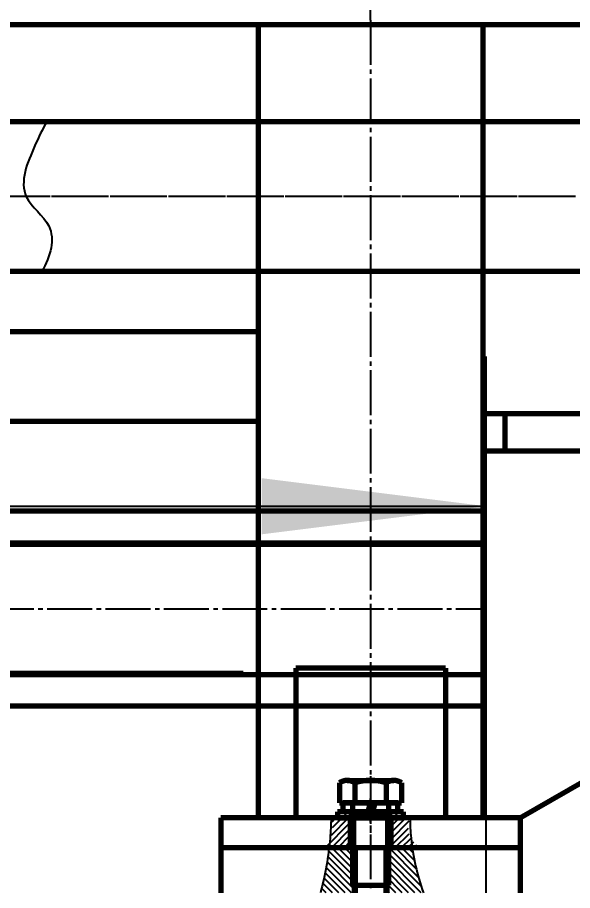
# Model space of a CAD drawing. Header units: millimetres. Extents: x -14850 to 14850, y -10500 to 10500.
# Drawn here: x 8697 to 9068, y 3728 to 4311 of the extents above; entities that cross this region are included whole.
import ezdxf

# ---------------------------------------------------------------- set-up
doc = ezdxf.new("R2010")
doc.units = ezdxf.units.MM
doc.linetypes.add('EB_DASH', pattern=[6, 3, -3])
doc.linetypes.add('EB_DASHDOT', pattern=[39, 30, -3, 3, -3])
for name, color, linetype, lineweight in [('CAXA0', 7, 'Continuous', 70), ('CAXA1', 1, 'EB_DASHDOT', 25), ('CAXA2', 6, 'EB_DASH', 25), ('CAXA3', 7, 'Continuous', 25), ('CAXA4', 3, 'Continuous', 25), ('CAXA5', 4, 'Continuous', 25)]:
    doc.layers.add(name, color=color, linetype=linetype, lineweight=lineweight)
doc.styles.add('标准', font='', dxfattribs={"width": 0.667})
doc.styles.get('标准').set_extended_font_data('NSimSun')
doc.dimstyles.new('标准', dxfattribs={"dimscale": 50, "dimtxt": 3.5, "dimasz": 3, "dimexe": 2, "dimexo": 0, "dimtad": 1, "dimdec": 1, "dimzin": 12, "dimdsep": 46, "dimtxsty": '标准', "dimcen": 0, "dimdle": 4, "dimaunit": 1, "dimazin": 2, "dimtfac": 1, "dimtdec": 3, "dimtmove": 0, "dimatfit": 3, "dimfxl": 0, "dimtolj": 1, "dimtzin": 0, "dimarcsym": 0})

# ---------------------------------------------------------------- blocks, each defined once
blk = doc.blocks.new('*D507')
at = {"layer": 'CAXA4', "linetype": 'Continuous', "lineweight": 25}
for points in [[(7510.69, 3984.87), (7660.69, 3966.12), (7660.69, 4003.62)], [(9010.69, 3984.87), (8860.69, 3966.12), (8860.69, 4003.62)]]:
    blk.add_hatch(color=0, dxfattribs=at).paths.add_polyline_path(points, flags=0)
at = {"layer": 'CAXA4', "color": 0, "linetype": 'Continuous', "lineweight": 25}
for p, q in [((7510.69, 3726.67), (7510.69, 4084.87)), ((9010.69, 3726.67), (9010.69, 4084.87)), ((7510.69, 3984.87), (9010.69, 3984.87))]:
    blk.add_line(p, q, dxfattribs=at)
at = {"layer": 'CAXA4', "color": 0, "linetype": 'Continuous', "lineweight": 25, "insert": (8074.52, 4255.87), "char_height": 175, "attachment_point": 1, "style": '标准'}
blk.add_mtext('\\fNSimSun|b0|i0|p34;1500', dxfattribs=at)
blk = doc.blocks.new('CAXBLOCK628')
at = {"layer": 'CAXA0', "color": 0, "linetype": 'Continuous', "lineweight": 25}
for p, q in [((8903, 3756.67), (8919.88, 3773.56)), ((8907.28, 3765.2), (8918.75, 3776.67)), ((8907.65, 3774.05), (8910.27, 3776.67)), ((8908.08, 3770.24), (8914.51, 3776.67)), ((8946.88, 3775.1), (8948.45, 3776.67)), ((8946.88, 3770.86), (8952.69, 3776.67)), ((8946.88, 3766.62), (8956.94, 3776.67)), ((8946.88, 3762.37), (8959.29, 3774.78)), ((8907.24, 3756.67), (8919.88, 3769.31)), ((8946.88, 3758.13), (8958.66, 3769.91)), ((8911.48, 3756.67), (8919.88, 3765.07)), ((8949.66, 3756.67), (8959.15, 3766.15)), ((8953.91, 3756.67), (8960.44, 3763.2)), ((8915.72, 3756.67), (8919.88, 3760.83)), ((8958.15, 3756.67), (8962.29, 3760.81)), ((8962.39, 3756.67), (8964.38, 3758.66))]:
    blk.add_line(p, q, dxfattribs=at)
blk = doc.blocks.new('CAXBLOCK630')
at = {"layer": 'CAXA0', "color": 0, "linetype": 'Continuous', "lineweight": 25}
for p, q in [((8911.38, 3777.78), (8914.27, 3780.67)), ((8914.51, 3776.67), (8918.51, 3780.67)), ((8918.75, 3776.67), (8920.38, 3778.3))]:
    blk.add_line(p, q, dxfattribs=at)
blk = doc.blocks.new('CAXBLOCK631')
at = {"layer": 'CAXA0', "color": 0, "linetype": 'Continuous', "lineweight": 25}
for p, q in [((8946.38, 3778.84), (8948.21, 3780.67)), ((8948.45, 3776.67), (8952.45, 3780.67)), ((8952.69, 3776.67), (8955.38, 3779.36))]:
    blk.add_line(p, q, dxfattribs=at)
blk = doc.blocks.new('CAXBLOCK629', base_point=(8933.38, 3776.67))
at = {"layer": 'CAXA0'}
for p, q in [((8955.38, 3780.67), (8911.38, 3780.67)), ((8911.38, 3780.67), (8911.38, 3776.67)), ((8920.38, 3780.67), (8920.38, 3776.67)), ((8946.38, 3776.67), (8946.38, 3780.67)), ((8955.38, 3776.67), (8955.38, 3780.67)), ((8911.38, 3776.67), (8955.38, 3776.67))]:
    blk.add_line(p, q, dxfattribs=at)
at = {"layer": 'CAXA1', "color": 1, "linetype": 'EB_DASHDOT', "lineweight": 25}
blk.add_line((8933.38, 3773.67), (8933.38, 3783.67), dxfattribs=at)
at = {"layer": 'CAXA5'}
for name in ['CAXBLOCK630', 'CAXBLOCK631']:
    blk.add_blockref(name, (0, 0), dxfattribs=at)
blk = doc.blocks.new('CAXBLOCK632', base_point=(8933.38, 3780.67))
at = {"layer": 'CAXA0'}
for p, q in [((8951.63, 3786.67), (8915.13, 3786.67)), ((8915.13, 3780.67), (8915.13, 3786.67)), ((8932.03, 3781.45), (8933.43, 3786.67)), ((8934.93, 3780.67), (8936.54, 3786.67)), ((8951.63, 3780.67), (8951.63, 3786.67)), ((8951.63, 3780.67), (8915.13, 3780.67)), ((8931.83, 3780.67), (8932.03, 3781.45))]:
    blk.add_line(p, q, dxfattribs=at)
at = {"layer": 'CAXA1', "linetype": 'EB_DASHDOT', "lineweight": 25}
blk.add_line((8933.38, 3777.67), (8933.38, 3789.67), dxfattribs=at)
blk = doc.blocks.new('CAXBLOCK633')
at = {"layer": 'CAXA0', "color": 0, "linetype": 'Continuous', "lineweight": 25}
for p, q in [((8923.18, 3741.1), (8907.61, 3756.67)), ((8923.18, 3745.35), (8911.85, 3756.67)), ((8923.18, 3749.59), (8916.1, 3756.67)), ((8923.18, 3753.83), (8920.34, 3756.67)), ((8965.48, 3736.99), (8945.79, 3756.67)), ((8963.93, 3742.78), (8950.04, 3756.67)), ((8962.7, 3748.25), (8954.28, 3756.67)), ((8961.77, 3753.42), (8958.52, 3756.67)), ((8923.18, 3732.62), (8904.88, 3750.91)), ((8923.18, 3736.86), (8905.39, 3754.65)), ((8967.37, 3730.85), (8943.58, 3754.64)), ((8967.31, 3726.67), (8943.58, 3750.4)), ((8923.18, 3728.37), (8904.31, 3747.24)), ((8963.07, 3726.67), (8943.58, 3746.16)), ((8916.4, 3726.67), (8903, 3740.07)), ((8920.64, 3726.67), (8903.68, 3743.63)), ((8958.82, 3726.67), (8943.58, 3741.92)), ((8907.91, 3726.67), (8901.48, 3733.1)), ((8912.15, 3726.67), (8902.26, 3736.57)), ((8954.58, 3726.67), (8943.58, 3737.67)), ((8950.34, 3726.67), (8943.58, 3733.43)), ((8903.67, 3726.67), (8900.63, 3729.71)), ((8946.1, 3726.67), (8943.58, 3729.19))]:
    blk.add_line(p, q, dxfattribs=at)
blk = doc.blocks.new('CAXBLOCK634', base_point=(8933.38, 3786.67))
at = {"layer": 'CAXA0'}
for p, q in [((8912.6, 3800.14), (8912.6, 3786.67)), ((8917.79, 3801.67), (8948.97, 3801.67)), ((8922.99, 3800.14), (8922.99, 3786.67)), ((8943.77, 3800.14), (8943.77, 3786.67)), ((8954.16, 3800.14), (8954.16, 3786.67)), ((8912.6, 3786.67), (8954.16, 3786.67)), ((8921.38, 3786.67), (8945.38, 3786.67)), ((8921.38, 3786.67), (8921.38, 3731.67)), ((8945.38, 3786.67), (8945.38, 3731.67)), ((8921.38, 3779.17), (8945.38, 3779.17)), ((8921.38, 3731.67), (8945.38, 3731.67))]:
    blk.add_line(p, q, dxfattribs=at)
for centre, radius, start, end in [((8917.79, 3792.1), 9.57, 57.13277, 122.86723), ((8933.38, 3765.67), 36, 73.22135, 106.77865), ((8948.97, 3792.1), 9.57, 57.13277, 122.86723)]:
    blk.add_arc(centre, radius, start, end, dxfattribs=at)
at = {"layer": 'CAXA1', "linetype": 'EB_DASHDOT', "lineweight": 25}
blk.add_line((8933.38, 3804.67), (8933.38, 3728.67), dxfattribs=at)
at = {"layer": 'CAXA3'}
for p, q in [((8921.38, 3786.67), (8923.18, 3779.17)), ((8945.38, 3786.67), (8943.58, 3779.17)), ((8923.18, 3779.17), (8923.18, 3731.67)), ((8943.58, 3779.17), (8943.58, 3731.67))]:
    blk.add_line(p, q, dxfattribs=at)
blk = doc.blocks.new('CAXBLOCK594', base_point=(9265.37, 3283.86))
at = {"layer": 'CAXA0'}
for p, q in [((7033.38, 4306.67), (9483.38, 4306.67)), ((8858.38, 4306.67), (8858.38, 3776.67)), ((9008.38, 4306.67), (9008.38, 3776.67)), ((9483.38, 4046.67), (9008.38, 4046.67)), ((9023.38, 4021.67), (9023.38, 4046.67)), ((9483.38, 4021.67), (9008.38, 4021.67)), ((9033.38, 3776.67), (9457.73, 4021.67)), ((8983.38, 3876.67), (8883.38, 3876.67)), ((8833.38, 3776.67), (8833.38, 3756.67)), ((9033.38, 3776.67), (8833.38, 3776.67)), ((8833.38, 3776.67), (8833.38, 3726.67)), ((8919.88, 3776.67), (8919.88, 3756.67)), ((8946.88, 3776.67), (8946.88, 3756.67)), ((9033.38, 3776.67), (9033.38, 3756.67)), ((9033.38, 3776.67), (9033.38, 3726.67)), ((9033.38, 3756.67), (8833.38, 3756.67)), ((8945.38, 3756.67), (8921.38, 3756.67)), ((8923.18, 3756.67), (8923.18, 3726.67)), ((8943.58, 3756.67), (8943.58, 3726.67))]:
    blk.add_line(p, q, dxfattribs=at)
at = {"layer": 'CAXA0', "linetype": 'Continuous', "lineweight": 70}
for p, q in [((8883.38, 3876.67), (8883.38, 3776.67)), ((8983.38, 3876.67), (8983.38, 3776.67))]:
    blk.add_line(p, q, dxfattribs=at)
at = {"layer": 'CAXA1', "linetype": 'EB_DASHDOT', "lineweight": 25}
blk.add_line((8933.38, 4309.67), (8933.38, 3756.67), dxfattribs=at)
at = {"layer": 'CAXA3'}
for p, q in [((8921.38, 3756.67), (8921.38, 3726.72)), ((8945.38, 3756.67), (8945.38, 3726.72))]:
    blk.add_line(p, q, dxfattribs=at)
for points, knots in [([(8907.02, 3776.67), (8906.94, 3772.18), (8906.09, 3755.36), (8903.1, 3738.63), (8899.87, 3726.67)], [0, 0, 0, 0, 13.491383, 50.634023, 50.634023, 50.634023, 50.634023]), ([(8959.74, 3776.67), (8959.76, 3772.18), (8960.62, 3755.22), (8964.5, 3738.43), (8968.77, 3726.67)], [0, 0, 0, 0, 13.499986, 51.05377, 51.05377, 51.05377, 51.05377])]:
    blk.add_open_spline(points, degree=3, knots=knots, dxfattribs=at)
at = {"layer": 'CAXA0'}
for name, p in [('CAXBLOCK634', (8933.38, 3786.67)), ('CAXBLOCK632', (8933.38, 3780.67)), ('CAXBLOCK629', (8933.38, 3776.67))]:
    blk.add_blockref(name, p, dxfattribs=at)
at = {"layer": 'CAXA5'}
for name in ['CAXBLOCK628', 'CAXBLOCK633']:
    blk.add_blockref(name, (0, 0), dxfattribs=at)
blk = doc.blocks.new('CAXBLOCK635', base_point=(8534.82, 3857.23))
at = {"layer": 'CAXA0'}
for p, q in [((7658.38, 4101.67), (8858.38, 4101.67)), ((8858.38, 4101.67), (8858.38, 4041.67)), ((7658.38, 4041.67), (8858.38, 4041.67))]:
    blk.add_line(p, q, dxfattribs=at)
blk = doc.blocks.new('*D660')
at = {"layer": 'CAXA4', "linetype": 'Continuous', "lineweight": 25}
for points in [[(8258.38, 3382.44), (8363.38, 3395.57), (8363.38, 3369.32)], [(9593.38, 3382.44), (9488.38, 3395.57), (9488.38, 3369.32)]]:
    blk.add_hatch(color=0, dxfattribs=at).paths.add_polyline_path(points, flags=0)
at = {"layer": 'CAXA4', "color": 0, "linetype": 'Continuous', "lineweight": 25}
for p, q in [((9593.38, 4147.95), (9593.38, 3312.44)), ((8258.38, 3729.67), (8258.38, 3312.44)), ((9593.38, 3382.44), (8258.38, 3382.44))]:
    blk.add_line(p, q, dxfattribs=at)
at = {"layer": 'CAXA4', "color": 0, "linetype": 'Continuous', "lineweight": 25, "insert": (8795.57, 3572.14), "char_height": 122.5, "attachment_point": 1, "style": '标准'}
blk.add_mtext('\\fNSimSun|b0|i0|p34;1335', dxfattribs=at)
blk = doc.blocks.new('*D776')
at = {"layer": 'CAXA4', "linetype": 'Continuous', "lineweight": 25}
for points in [[(7583.38, 4614.78), (7433.38, 4596.03), (7433.38, 4633.53)], [(8933.38, 4614.78), (9083.38, 4596.03), (9083.38, 4633.53)]]:
    blk.add_hatch(color=0, dxfattribs=at).paths.add_polyline_path(points, flags=0)
at = {"layer": 'CAXA4', "color": 0, "linetype": 'Continuous', "lineweight": 25}
for p, q in [((7583.38, 3773.67), (7583.38, 4714.78)), ((8933.38, 4309.67), (8933.38, 4714.78)), ((7383.38, 4614.78), (9543.31, 4614.78))]:
    blk.add_line(p, q, dxfattribs=at)
at = {"layer": 'CAXA4', "color": 0, "linetype": 'Continuous', "lineweight": 25, "insert": (9162.23, 4885.78), "char_height": 175, "attachment_point": 1, "style": '标准'}
blk.add_mtext('\\fNSimSun|b0|i0|p34;1350', dxfattribs=at)
blk = doc.blocks.new('*D777')
at = {"layer": 'CAXA4', "linetype": 'Continuous', "lineweight": 25}
for points in [[(8258.38, 7147.07), (8408.38, 7128.32), (8408.38, 7165.82)], [(9683.38, 7147.07), (9533.38, 7128.32), (9533.38, 7165.82)]]:
    blk.add_hatch(color=0, dxfattribs=at).paths.add_polyline_path(points, flags=0)
at = {"layer": 'CAXA4', "color": 0, "linetype": 'Continuous', "lineweight": 25}
for p, q in [((8258.38, 3729.67), (8258.38, 7247.07)), ((9683.38, 4201.67), (9683.38, 7247.07)), ((8258.38, 7147.07), (9683.38, 7147.07))]:
    blk.add_line(p, q, dxfattribs=at)
at = {"layer": 'CAXA4', "color": 0, "linetype": 'Continuous', "lineweight": 25, "insert": (8784.72, 7418.07), "char_height": 175, "attachment_point": 1, "style": '标准'}
blk.add_mtext('\\fNSimSun|b0|i0|p34;1425', dxfattribs=at)
blk = doc.blocks.new('*D788')
at = {"layer": 'CAXA4', "linetype": 'Continuous', "lineweight": 25}
for points in [[(10083.06, 6906.67), (10064.31, 6756.67), (10101.81, 6756.67)], [(10083.06, 1726.67), (10064.31, 1876.67), (10101.81, 1876.67)]]:
    blk.add_hatch(color=0, dxfattribs=at).paths.add_polyline_path(points, flags=0)
at = {"layer": 'CAXA4', "color": 0, "linetype": 'Continuous', "lineweight": 25}
for p, q in [((8693.38, 6906.67), (10183.06, 6906.67)), ((10083.06, 6906.67), (10083.06, 1726.67)), ((9008.38, 1726.67), (10183.06, 1726.67))]:
    blk.add_line(p, q, dxfattribs=at)
at = {"layer": 'CAXA4', "color": 0, "linetype": 'Continuous', "lineweight": 25, "insert": (9812.06, 4130.51), "char_height": 175, "attachment_point": 1, "rotation": 90, "style": '标准'}
blk.add_mtext('\\fNSimSun|b0|i0|p34;5180', dxfattribs=at)
blk = doc.blocks.new('*D842')
at = {"layer": 'CAXA4', "linetype": 'Continuous', "lineweight": 25}
for points in [[(14044.19, 6906.67), (14025.44, 6756.67), (14062.94, 6756.67)], [(14044.19, 976.67), (14025.44, 1126.67), (14062.94, 1126.67)]]:
    blk.add_hatch(color=0, dxfattribs=at).paths.add_polyline_path(points, flags=0)
at = {"layer": 'CAXA4', "color": 0, "linetype": 'Continuous', "lineweight": 25}
for p, q in [((8705.64, 6906.67), (14144.19, 6906.67)), ((14044.19, 6906.67), (14044.19, 976.67)), ((7255.69, 976.67), (14144.19, 976.67))]:
    blk.add_line(p, q, dxfattribs=at)
at = {"layer": 'CAXA4', "color": 0, "linetype": 'Continuous', "lineweight": 25, "insert": (13773.19, 3755.51), "char_height": 175, "attachment_point": 1, "rotation": 90, "style": '标准'}
blk.add_mtext('\\fNSimSun|b0|i0|p34;5930', dxfattribs=at)

msp = doc.modelspace()

# ---------------------------------------------------------------- linework, layer by layer
at = {"layer": 'CAXA0'}
for p, q in [((9298.38, 4241.67), (8653.38, 4241.67)), ((9298.38, 4141.67), (8653.38, 4141.67)), ((9008.38, 3981.6), (8681.27, 3981.6)), ((9008.38, 3981.6), (9008.38, 3851.31)), ((8663.38, 3960.42), (9008.38, 3960.42)), ((8663.38, 3959.44), (9008.38, 3959.44)), ((7508.38, 3873.46), (8848.38, 3873.46)), ((7508.38, 3872.49), (9008.38, 3872.49)), ((9008.38, 3851.31), (7508.38, 3851.31))]:
    msp.add_line(p, q, dxfattribs=at)
at = {"layer": 'CAXA1', "linetype": 'EB_DASHDOT', "lineweight": 25}
for p, q in [((9068.33, 4191.67), (7218.38, 4191.67)), ((9298.38, 4191.67), (7415.38, 4191.67)), ((7508.38, 3916.45), (9008.38, 3916.45))]:
    msp.add_line(p, q, dxfattribs=at)
at = {"layer": 'CAXA3'}
msp.add_open_spline([(8717.05, 4241.67), (8714.19, 4236.72), (8706.71, 4221.04), (8695, 4192.28), (8725.38, 4172.34), (8719.54, 4151.87), (8713.8, 4141.67)], degree=3, knots=[0, 0, 0, 0, 17.867544, 53.201022, 78.395965, 110.139044, 110.139044, 110.139044, 110.139044], dxfattribs=at)

# ---------------------------------------------------------------- block references
at = {"layer": 'CAXA2'}
for name, p in [('CAXBLOCK594', (9265.37, 3283.86)), ('CAXBLOCK635', (8534.82, 3857.23))]:
    msp.add_blockref(name, p, dxfattribs=at)

# ---------------------------------------------------------------- dimensions: what is measured, and where the dimension line sits
at = {"layer": 'CAXA4', "linetype": 'Continuous', "lineweight": 70}
for base, p1, p2, text, picture, middle in [((8970.88, 7147.07), (8258.38, 3729.67), (9683.38, 4201.67), '\\fNSimSun;1425', '*D777', (8970.88, 7298.2)), ((9348.39, 4614.78), (7583.38, 3773.67), (8933.38, 4309.67), '\\fNSimSun;1350', '*D776', (9348.39, 4765.91)), ((8260.69, 3984.87), (7510.69, 3726.67), (9010.69, 3726.67), '\\fNSimSun;1500', '*D507', (8260.69, 4135.99))]:
    dim = msp.add_linear_dim(base=base, p1=p1, p2=p2, text=text, dimstyle='标准', dxfattribs=at)
    dim.commit()
    dim.dimension.update_dxf_attribs({"geometry": picture, "text_midpoint": middle})
for base, p1, p2, text, picture, middle in [((14044.19, 3941.67), (8705.64, 6906.67), (7255.69, 976.67), '\\fNSimSun;5930', '*D842', (13893.06, 3941.67)), ((10083.06, 4316.67), (8693.38, 6906.67), (9008.38, 1726.67), '\\fNSimSun;5180', '*D788', (9931.94, 4316.67))]:
    dim = msp.add_linear_dim(base=base, p1=p1, p2=p2, angle=270, text=text, dimstyle='标准', dxfattribs=at)
    dim.commit()
    dim.dimension.update_dxf_attribs({"geometry": picture, "text_midpoint": middle})
at = {"layer": 'CAXA4'}
dim = msp.add_linear_dim(base=(8925.88, 3382.44), p1=(9593.38, 4147.95), p2=(8258.38, 3729.67), angle=180, text='\\fNSimSun;1335', dimstyle='标准', dxfattribs=at)
dim.commit()
dim.dimension.update_dxf_attribs({"geometry": '*D660', "text_midpoint": (8925.88, 3488.23)})

doc.saveas('drawing.dxf')
